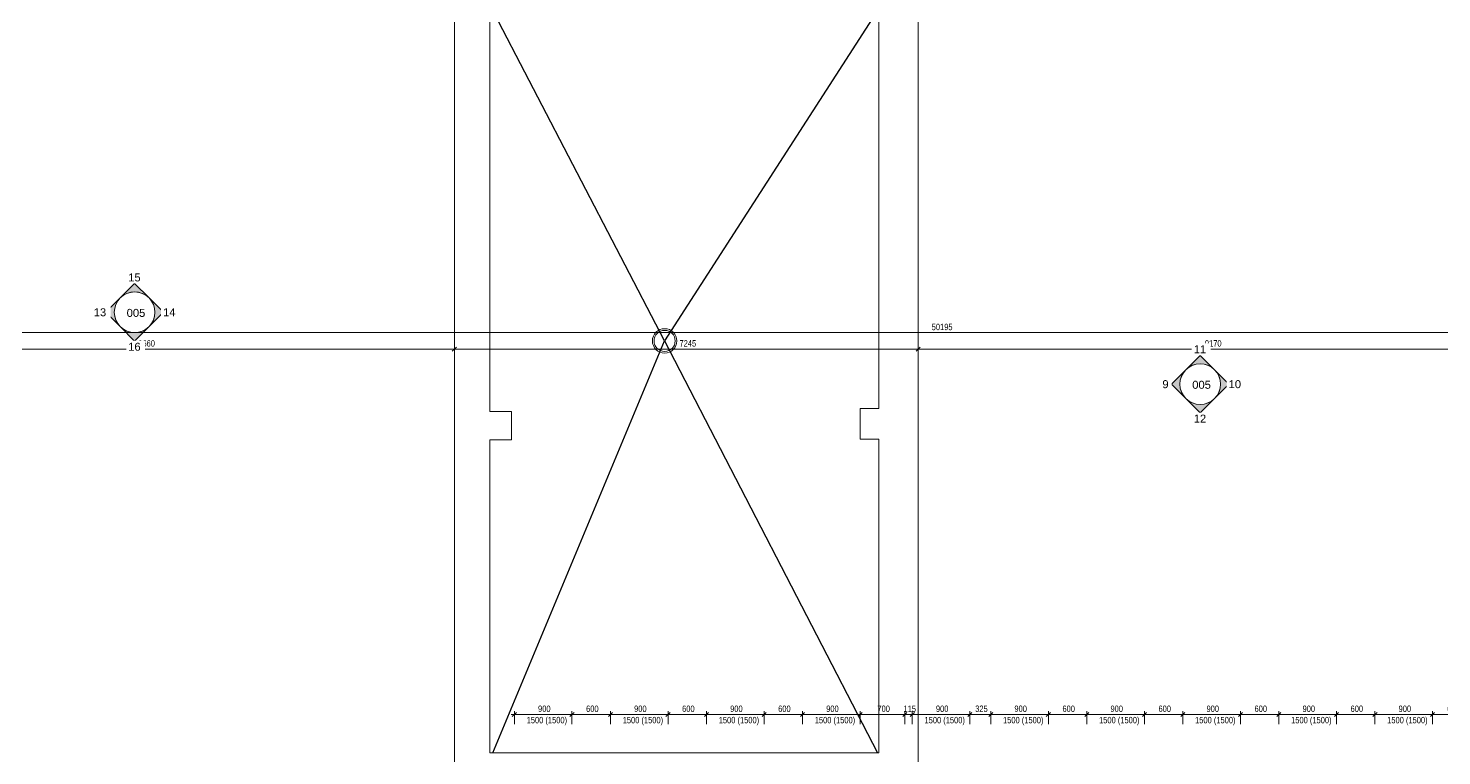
# Model space of a CAD drawing. Header units: millimetres. Extents: x -2861 to 222032, y -45352 to 20466.
# Drawn here: x 9769 to 31845, y -15846 to -4484 of the extents above; entities that cross this region are included whole.
import ezdxf

# ---------------------------------------------------------------- set-up
doc = ezdxf.new("R2010")
doc.units = ezdxf.units.MM
for name, color, linetype, lineweight in [('A-ANNO-DIMS', 211, 'Continuous', 9), ('A-ANNO-DIMS-50', 211, 'Continuous', 9), ('A-ROOF', 132, 'Continuous', 13), ('G-ANNO-SYMB', 111, 'Continuous', 9), ('P-SANR-FIXT', 6, 'Continuous', 13)]:
    doc.layers.add(name, color=color, linetype=linetype, lineweight=lineweight)
doc.styles.add('Arial', font='arial.ttf', dxfattribs={"height": 125})
doc.styles.add('Arial_2', font='arial.ttf', dxfattribs={"width": 0.7, "height": 100})
doc.dimstyles.new('Vnitřní_-_průhledné', dxfattribs={"dimscale": 304.8, "dimtxt": 102.02594, "dimasz": 0.213255, "dimexe": 0.164042, "dimexo": 0.0625, "dimgap": 0.032808, "dimtad": 1, "dimdec": 0, "dimrnd": 5, "dimzin": 0, "dimdsep": 46, "dimtxsty": 'Arial_2', "dimblk1": 'OBLIQUE', "dimblk2": 'OBLIQUE', "dimsah": 1, "dimcen": 0.09, "dimdle": 0.164042, "dimazin": 0, "dimtfac": 1, "dimtdec": 4, "dimtix": 1, "dimtmove": 0, "dimatfit": 3, "dimfxl": 0.492126, "dimfxlon": 1, "dimtvp": 1, "dimtolj": 1, "dimtzin": 0, "dimarcsym": 2})
doc.dimstyles.new('Vnitřní_-_průhledné_1', dxfattribs={"dimscale": 304.8, "dimtxt": 102.02594, "dimasz": 0.213255, "dimexe": 0.164042, "dimexo": 0.0625, "dimgap": 0.032808, "dimtad": 1, "dimdec": 0, "dimrnd": 5, "dimzin": 0, "dimdsep": 46, "dimtxsty": 'Arial_2', "dimblk1": 'OBLIQUE', "dimblk2": 'OBLIQUE', "dimsah": 1, "dimcen": 0.09, "dimdle": 0.164042, "dimazin": 0, "dimtfac": 1, "dimtdec": 4, "dimtix": 1, "dimtmove": 2, "dimatfit": 3, "dimfxl": 0.492126, "dimfxlon": 1, "dimtvp": 1, "dimtolj": 1, "dimtzin": 0, "dimarcsym": 2})

# ---------------------------------------------------------------- blocks, each defined once
blk = doc.blocks.new('Drain_Roof_15_Inch_Diameter-Zurn-Z1715 - Load Family Type Catalog-1877394-2NP_DEMOLICE A')
at = {"layer": 'P-SANR-FIXT'}
for radius in [191, 165]:
    blk.add_circle((0, 0), radius, dxfattribs=at)
blk = doc.blocks.new('Pohled - Vyplněná šipka-93341-2NP_DEMOLICE A')
at = {"layer": 'G-ANNO-SYMB'}
blk.add_circle((0, 0), 6.35, dxfattribs=at)
blk = doc.blocks.new('Pohled - Vyplněná šipka-94945-2NP_DEMOLICE A')
at = {"layer": 'G-ANNO-SYMB'}
h = blk.add_hatch(color=256, dxfattribs=at)
edge = h.paths.add_edge_path()
edge.add_line((0, 8.98), (4.49, 4.49))
edge.add_arc((0, 0), 6.35, 45, 135)
edge.add_line((-4.49, 4.49), (0, 8.98))
for p, q in [((0, 8.98), (-4.49, 4.49)), ((0, 8.98), (-4.49, 4.49)), ((4.49, 4.49), (0, 8.98)), ((4.49, 4.49), (0, 8.98))]:
    blk.add_line(p, q, dxfattribs=at)
blk.add_arc((0, 0), 6.35, 45, 135, dxfattribs=at)
blk = doc.blocks.new('DIMBLOCK1-2NP_DEMOLICE A')
at = {"layer": 'A-ANNO-DIMS-50'}
for p, q in [((23410, -15202), (23575, -15202)), ((23460, -15202), (23460, -15152)), ((23460, -15202), (23460, -15352)), ((23575, -15202), (23575, -15152)), ((23575, -15202), (23575, -15352))]:
    blk.add_line(p, q, dxfattribs=at)
at = {"layer": 'A-ANNO-DIMS-50', "lineweight": 18}
for p, q in [((23460, -15202), (23428, -15234)), ((23460, -15202), (23493, -15169)), ((23575, -15202), (23543, -15234)), ((23575, -15202), (23608, -15169))]:
    blk.add_line(p, q, dxfattribs=at)
at = {"layer": 'A-ANNO-DIMS-50', "color": 0, "insert": (23438, -15062), "char_height": 100, "width": 192.12, "attachment_point": 1, "line_spacing_factor": 0.941778, "style": 'Arial_2'}
blk.add_mtext('115', dxfattribs=at)
blk = doc.blocks.new('_Oblique')
at = {"color": 0, "linetype": 'ByBlock', "lineweight": -2}
blk.add_line((-0.5, -0.5), (0.5, 0.5), dxfattribs=at)
blk = doc.blocks.new('DIMBLOCK2-2NP_DEMOLICE A')
at = {"layer": 'A-ANNO-DIMS-50', "lineweight": 18}
for p, q in [((23575, -15202), (23543, -15234)), ((23575, -15202), (23608, -15169)), ((24475, -15202), (24443, -15234)), ((24475, -15202), (24508, -15169))]:
    blk.add_line(p, q, dxfattribs=at)
at = {"layer": 'A-ANNO-DIMS-50'}
for p, q in [((23575, -15202), (23575, -15152)), ((23575, -15202), (24475, -15202)), ((23575, -15202), (23575, -15352)), ((24475, -15202), (24475, -15152)), ((24475, -15202), (24475, -15352))]:
    blk.add_line(p, q, dxfattribs=at)
at = {"layer": 'A-ANNO-DIMS-50', "color": 0, "char_height": 100, "attachment_point": 1, "line_spacing_factor": 0.941778, "style": 'Arial_2'}
for s, insert, width in [('900', (23945, -15062), 192.12), ('1500 (1500)', (23767, -15239), 619.69)]:
    blk.add_mtext(s, dxfattribs=dict(at, insert=insert, width=width))
blk = doc.blocks.new('DIMBLOCK3-2NP_DEMOLICE A')
at = {"layer": 'A-ANNO-DIMS-50', "lineweight": 18}
for p, q in [((24475, -15202), (24443, -15234)), ((24475, -15202), (24508, -15169)), ((24801, -15202), (24769, -15234)), ((24801, -15202), (24834, -15169))]:
    blk.add_line(p, q, dxfattribs=at)
at = {"layer": 'A-ANNO-DIMS-50'}
for p, q in [((24475, -15202), (24475, -15152)), ((24475, -15202), (24801, -15202)), ((24475, -15202), (24475, -15352)), ((24801, -15202), (24801, -15152)), ((24801, -15202), (24801, -15352))]:
    blk.add_line(p, q, dxfattribs=at)
at = {"layer": 'A-ANNO-DIMS-50', "color": 0, "insert": (24558, -15062), "char_height": 100, "width": 192.12, "attachment_point": 1, "line_spacing_factor": 0.941778, "style": 'Arial_2'}
blk.add_mtext('325', dxfattribs=at)
blk = doc.blocks.new('DIMBLOCK4-2NP_DEMOLICE A')
at = {"layer": 'A-ANNO-DIMS-50', "lineweight": 18}
for p, q in [((24801, -15202), (24769, -15234)), ((24801, -15202), (24834, -15169)), ((25701, -15202), (25669, -15234)), ((25701, -15202), (25734, -15169))]:
    blk.add_line(p, q, dxfattribs=at)
at = {"layer": 'A-ANNO-DIMS-50'}
for p, q in [((24801, -15202), (24801, -15152)), ((24801, -15202), (25701, -15202)), ((24801, -15202), (24801, -15352)), ((25701, -15202), (25701, -15152)), ((25701, -15202), (25701, -15352))]:
    blk.add_line(p, q, dxfattribs=at)
at = {"layer": 'A-ANNO-DIMS-50', "color": 0, "char_height": 100, "attachment_point": 1, "line_spacing_factor": 0.941778, "style": 'Arial_2'}
for s, insert, width in [('900', (25171, -15062), 192.12), ('1500 (1500)', (24993, -15239), 619.69)]:
    blk.add_mtext(s, dxfattribs=dict(at, insert=insert, width=width))
blk = doc.blocks.new('DIMBLOCK5-2NP_DEMOLICE A')
at = {"layer": 'A-ANNO-DIMS-50', "lineweight": 18}
for p, q in [((25701, -15202), (25669, -15234)), ((25701, -15202), (25734, -15169)), ((26301, -15202), (26269, -15234)), ((26301, -15202), (26334, -15169))]:
    blk.add_line(p, q, dxfattribs=at)
at = {"layer": 'A-ANNO-DIMS-50'}
for p, q in [((25701, -15202), (25701, -15152)), ((25701, -15202), (26301, -15202)), ((25701, -15202), (25701, -15352)), ((26301, -15202), (26301, -15152)), ((26301, -15202), (26301, -15352))]:
    blk.add_line(p, q, dxfattribs=at)
at = {"layer": 'A-ANNO-DIMS-50', "color": 0, "insert": (25921, -15062), "char_height": 100, "width": 192.12, "attachment_point": 1, "line_spacing_factor": 0.941778, "style": 'Arial_2'}
blk.add_mtext('600', dxfattribs=at)
blk = doc.blocks.new('DIMBLOCK6-2NP_DEMOLICE A')
at = {"layer": 'A-ANNO-DIMS-50', "lineweight": 18}
for p, q in [((26301, -15202), (26269, -15234)), ((26301, -15202), (26334, -15169)), ((27201, -15202), (27169, -15234)), ((27201, -15202), (27234, -15169))]:
    blk.add_line(p, q, dxfattribs=at)
at = {"layer": 'A-ANNO-DIMS-50'}
for p, q in [((26301, -15202), (26301, -15152)), ((26301, -15202), (27201, -15202)), ((26301, -15202), (26301, -15352)), ((27201, -15202), (27201, -15152)), ((27201, -15202), (27201, -15352))]:
    blk.add_line(p, q, dxfattribs=at)
at = {"layer": 'A-ANNO-DIMS-50', "color": 0, "char_height": 100, "attachment_point": 1, "line_spacing_factor": 0.941778, "style": 'Arial_2'}
for s, insert, width in [('900', (26671, -15062), 192.12), ('1500 (1500)', (26493, -15239), 619.69)]:
    blk.add_mtext(s, dxfattribs=dict(at, insert=insert, width=width))
blk = doc.blocks.new('DIMBLOCK7-2NP_DEMOLICE A')
at = {"layer": 'A-ANNO-DIMS-50', "lineweight": 18}
for p, q in [((27201, -15202), (27169, -15234)), ((27201, -15202), (27234, -15169)), ((27801, -15202), (27769, -15234)), ((27801, -15202), (27834, -15169))]:
    blk.add_line(p, q, dxfattribs=at)
at = {"layer": 'A-ANNO-DIMS-50'}
for p, q in [((27201, -15202), (27201, -15152)), ((27201, -15202), (27801, -15202)), ((27201, -15202), (27201, -15352)), ((27801, -15202), (27801, -15152)), ((27801, -15202), (27801, -15352))]:
    blk.add_line(p, q, dxfattribs=at)
at = {"layer": 'A-ANNO-DIMS-50', "color": 0, "insert": (27421, -15062), "char_height": 100, "width": 192.12, "attachment_point": 1, "line_spacing_factor": 0.941778, "style": 'Arial_2'}
blk.add_mtext('600', dxfattribs=at)
blk = doc.blocks.new('DIMBLOCK8-2NP_DEMOLICE A')
at = {"layer": 'A-ANNO-DIMS-50', "lineweight": 18}
for p, q in [((27801, -15202), (27769, -15234)), ((27801, -15202), (27834, -15169)), ((28701, -15202), (28669, -15234)), ((28701, -15202), (28734, -15169))]:
    blk.add_line(p, q, dxfattribs=at)
at = {"layer": 'A-ANNO-DIMS-50'}
for p, q in [((27801, -15202), (27801, -15152)), ((27801, -15202), (28701, -15202)), ((27801, -15202), (27801, -15352)), ((28701, -15202), (28701, -15152)), ((28701, -15202), (28701, -15352))]:
    blk.add_line(p, q, dxfattribs=at)
at = {"layer": 'A-ANNO-DIMS-50', "color": 0, "char_height": 100, "attachment_point": 1, "line_spacing_factor": 0.941778, "style": 'Arial_2'}
for s, insert, width in [('900', (28171, -15062), 192.12), ('1500 (1500)', (27993, -15239), 619.69)]:
    blk.add_mtext(s, dxfattribs=dict(at, insert=insert, width=width))
blk = doc.blocks.new('DIMBLOCK9-2NP_DEMOLICE A')
at = {"layer": 'A-ANNO-DIMS-50', "lineweight": 18}
for p, q in [((28701, -15202), (28669, -15234)), ((28701, -15202), (28734, -15169)), ((29301, -15202), (29269, -15234)), ((29301, -15202), (29334, -15169))]:
    blk.add_line(p, q, dxfattribs=at)
at = {"layer": 'A-ANNO-DIMS-50'}
for p, q in [((28701, -15202), (28701, -15152)), ((28701, -15202), (29301, -15202)), ((28701, -15202), (28701, -15352)), ((29301, -15202), (29301, -15152)), ((29301, -15202), (29301, -15352))]:
    blk.add_line(p, q, dxfattribs=at)
at = {"layer": 'A-ANNO-DIMS-50', "color": 0, "insert": (28921, -15062), "char_height": 100, "width": 192.12, "attachment_point": 1, "line_spacing_factor": 0.941778, "style": 'Arial_2'}
blk.add_mtext('600', dxfattribs=at)
blk = doc.blocks.new('DIMBLOCK10-2NP_DEMOLICE A')
at = {"layer": 'A-ANNO-DIMS-50', "lineweight": 18}
for p, q in [((29301, -15202), (29269, -15234)), ((29301, -15202), (29334, -15169)), ((30201, -15202), (30169, -15234)), ((30201, -15202), (30234, -15169))]:
    blk.add_line(p, q, dxfattribs=at)
at = {"layer": 'A-ANNO-DIMS-50'}
for p, q in [((29301, -15202), (29301, -15152)), ((29301, -15202), (30201, -15202)), ((29301, -15202), (29301, -15352)), ((30201, -15202), (30201, -15152)), ((30201, -15202), (30201, -15352))]:
    blk.add_line(p, q, dxfattribs=at)
at = {"layer": 'A-ANNO-DIMS-50', "color": 0, "char_height": 100, "attachment_point": 1, "line_spacing_factor": 0.941778, "style": 'Arial_2'}
for s, insert, width in [('900', (29671, -15062), 192.12), ('1500 (1500)', (29493, -15239), 619.69)]:
    blk.add_mtext(s, dxfattribs=dict(at, insert=insert, width=width))
blk = doc.blocks.new('DIMBLOCK11-2NP_DEMOLICE A')
at = {"layer": 'A-ANNO-DIMS-50', "lineweight": 18}
for p, q in [((30201, -15202), (30169, -15234)), ((30201, -15202), (30234, -15169)), ((30801, -15202), (30769, -15234)), ((30801, -15202), (30834, -15169))]:
    blk.add_line(p, q, dxfattribs=at)
at = {"layer": 'A-ANNO-DIMS-50'}
for p, q in [((30201, -15202), (30201, -15152)), ((30201, -15202), (30801, -15202)), ((30201, -15202), (30201, -15352)), ((30801, -15202), (30801, -15152)), ((30801, -15202), (30801, -15352))]:
    blk.add_line(p, q, dxfattribs=at)
at = {"layer": 'A-ANNO-DIMS-50', "color": 0, "insert": (30421, -15062), "char_height": 100, "width": 192.12, "attachment_point": 1, "line_spacing_factor": 0.941778, "style": 'Arial_2'}
blk.add_mtext('600', dxfattribs=at)
blk = doc.blocks.new('DIMBLOCK12-2NP_DEMOLICE A')
at = {"layer": 'A-ANNO-DIMS-50', "lineweight": 18}
for p, q in [((30801, -15202), (30769, -15234)), ((30801, -15202), (30834, -15169)), ((31701, -15202), (31669, -15234)), ((31701, -15202), (31734, -15169))]:
    blk.add_line(p, q, dxfattribs=at)
at = {"layer": 'A-ANNO-DIMS-50'}
for p, q in [((30801, -15202), (30801, -15152)), ((30801, -15202), (31701, -15202)), ((30801, -15202), (30801, -15352)), ((31701, -15202), (31701, -15152)), ((31701, -15202), (31701, -15352))]:
    blk.add_line(p, q, dxfattribs=at)
at = {"layer": 'A-ANNO-DIMS-50', "color": 0, "char_height": 100, "attachment_point": 1, "line_spacing_factor": 0.941778, "style": 'Arial_2'}
for s, insert, width in [('900', (31171, -15062), 192.12), ('1500 (1500)', (30993, -15239), 619.69)]:
    blk.add_mtext(s, dxfattribs=dict(at, insert=insert, width=width))
blk = doc.blocks.new('DIMBLOCK13-2NP_DEMOLICE A')
at = {"layer": 'A-ANNO-DIMS-50', "lineweight": 18}
for p, q in [((31701, -15202), (31669, -15234)), ((31701, -15202), (31734, -15169)), ((32321, -15202), (32289, -15234)), ((32321, -15202), (32354, -15169))]:
    blk.add_line(p, q, dxfattribs=at)
at = {"layer": 'A-ANNO-DIMS-50'}
for p, q in [((31701, -15202), (31701, -15152)), ((31701, -15202), (32321, -15202)), ((31701, -15202), (31701, -15352)), ((32321, -15202), (32321, -15152)), ((32321, -15202), (32321, -15352))]:
    blk.add_line(p, q, dxfattribs=at)
at = {"layer": 'A-ANNO-DIMS-50', "color": 0, "insert": (31931, -15062), "char_height": 100, "width": 192.12, "attachment_point": 1, "line_spacing_factor": 0.941778, "style": 'Arial_2'}
blk.add_mtext('620', dxfattribs=at)
blk = doc.blocks.new('DIMBLOCK63-2NP_DEMOLICE A')
at = {"layer": 'A-ANNO-DIMS-50'}
for p, q in [((6763, -9495), (6763, -9345)), ((16425, -9495), (16425, -9345)), ((6763, -9495), (16425, -9495)), ((6763, -9495), (6763, -9545)), ((16425, -9495), (16425, -9545))]:
    blk.add_line(p, q, dxfattribs=at)
at = {"layer": 'A-ANNO-DIMS-50', "lineweight": 18}
for p, q in [((6763, -9495), (6795, -9463)), ((16425, -9495), (16457, -9463)), ((6763, -9495), (6730, -9528)), ((16425, -9495), (16392, -9528))]:
    blk.add_line(p, q, dxfattribs=at)
at = {"layer": 'A-ANNO-DIMS-50', "color": 0, "insert": (11487, -9355), "char_height": 100, "width": 256.16, "attachment_point": 1, "line_spacing_factor": 0.941778, "style": 'Arial_2'}
blk.add_mtext('9660', dxfattribs=at)
blk = doc.blocks.new('DIMBLOCK64-2NP_DEMOLICE A')
at = {"layer": 'A-ANNO-DIMS-50'}
for p, q in [((16425, -9495), (16425, -9345)), ((23668, -9495), (23668, -9345)), ((16425, -9495), (23668, -9495)), ((16425, -9495), (16425, -9545)), ((23668, -9495), (23668, -9545))]:
    blk.add_line(p, q, dxfattribs=at)
at = {"layer": 'A-ANNO-DIMS-50', "lineweight": 18}
for p, q in [((16425, -9495), (16457, -9463)), ((23668, -9495), (23701, -9463)), ((16425, -9495), (16392, -9528)), ((23668, -9495), (23636, -9528))]:
    blk.add_line(p, q, dxfattribs=at)
at = {"layer": 'A-ANNO-DIMS-50', "color": 0, "insert": (19940, -9355), "char_height": 100, "width": 256.16, "attachment_point": 1, "line_spacing_factor": 0.941778, "style": 'Arial_2'}
blk.add_mtext('7245', dxfattribs=at)
blk = doc.blocks.new('DIMBLOCK65-2NP_DEMOLICE A')
at = {"layer": 'A-ANNO-DIMS-50'}
for p, q in [((23668, -9495), (23668, -9345)), ((32837, -9495), (32837, -9445)), ((23668, -9495), (32837, -9495)), ((23668, -9495), (23668, -9545)), ((32837, -9495), (32837, -9645))]:
    blk.add_line(p, q, dxfattribs=at)
at = {"layer": 'A-ANNO-DIMS-50', "lineweight": 18}
for p, q in [((23668, -9495), (23701, -9463)), ((32837, -9495), (32870, -9463)), ((23668, -9495), (23636, -9528)), ((32837, -9495), (32805, -9528))]:
    blk.add_line(p, q, dxfattribs=at)
at = {"layer": 'A-ANNO-DIMS-50', "color": 0, "insert": (28146, -9355), "char_height": 100, "width": 256.16, "attachment_point": 1, "line_spacing_factor": 0.941778, "style": 'Arial_2'}
blk.add_mtext('9170', dxfattribs=at)
blk = doc.blocks.new('DIMBLOCK69-2NP_DEMOLICE A')
at = {"layer": 'A-ANNO-DIMS-50'}
for p, q in [((17311, -15202), (18261, -15202)), ((17361, -15202), (17361, -15152)), ((17361, -15202), (17361, -15352)), ((18261, -15202), (18261, -15152)), ((18261, -15202), (18261, -15352))]:
    blk.add_line(p, q, dxfattribs=at)
at = {"layer": 'A-ANNO-DIMS-50', "lineweight": 18}
for p, q in [((17361, -15202), (17329, -15234)), ((17361, -15202), (17394, -15169)), ((18261, -15202), (18229, -15234)), ((18261, -15202), (18294, -15169))]:
    blk.add_line(p, q, dxfattribs=at)
at = {"layer": 'A-ANNO-DIMS-50', "color": 0, "char_height": 100, "attachment_point": 1, "line_spacing_factor": 0.941778, "style": 'Arial_2'}
for s, insert, width in [('900', (17731, -15062), 192.12), ('1500 (1500)', (17553, -15239), 619.69)]:
    blk.add_mtext(s, dxfattribs=dict(at, insert=insert, width=width))
blk = doc.blocks.new('DIMBLOCK70-2NP_DEMOLICE A')
at = {"layer": 'A-ANNO-DIMS-50', "lineweight": 18}
for p, q in [((18261, -15202), (18229, -15234)), ((18261, -15202), (18294, -15169)), ((18861, -15202), (18829, -15234)), ((18861, -15202), (18894, -15169))]:
    blk.add_line(p, q, dxfattribs=at)
at = {"layer": 'A-ANNO-DIMS-50'}
for p, q in [((18261, -15202), (18261, -15152)), ((18261, -15202), (18861, -15202)), ((18261, -15202), (18261, -15352)), ((18861, -15202), (18861, -15152)), ((18861, -15202), (18861, -15352))]:
    blk.add_line(p, q, dxfattribs=at)
at = {"layer": 'A-ANNO-DIMS-50', "color": 0, "insert": (18481, -15062), "char_height": 100, "width": 192.12, "attachment_point": 1, "line_spacing_factor": 0.941778, "style": 'Arial_2'}
blk.add_mtext('600', dxfattribs=at)
blk = doc.blocks.new('DIMBLOCK71-2NP_DEMOLICE A')
at = {"layer": 'A-ANNO-DIMS-50', "lineweight": 18}
for p, q in [((18861, -15202), (18829, -15234)), ((18861, -15202), (18894, -15169)), ((19761, -15202), (19729, -15234)), ((19761, -15202), (19794, -15169))]:
    blk.add_line(p, q, dxfattribs=at)
at = {"layer": 'A-ANNO-DIMS-50'}
for p, q in [((18861, -15202), (18861, -15152)), ((18861, -15202), (19761, -15202)), ((18861, -15202), (18861, -15352)), ((19761, -15202), (19761, -15152)), ((19761, -15202), (19761, -15352))]:
    blk.add_line(p, q, dxfattribs=at)
at = {"layer": 'A-ANNO-DIMS-50', "color": 0, "char_height": 100, "attachment_point": 1, "line_spacing_factor": 0.941778, "style": 'Arial_2'}
for s, insert, width in [('900', (19231, -15062), 192.12), ('1500 (1500)', (19053, -15239), 619.69)]:
    blk.add_mtext(s, dxfattribs=dict(at, insert=insert, width=width))
blk = doc.blocks.new('DIMBLOCK72-2NP_DEMOLICE A')
at = {"layer": 'A-ANNO-DIMS-50', "lineweight": 18}
for p, q in [((19761, -15202), (19729, -15234)), ((19761, -15202), (19794, -15169)), ((20361, -15202), (20329, -15234)), ((20361, -15202), (20394, -15169))]:
    blk.add_line(p, q, dxfattribs=at)
at = {"layer": 'A-ANNO-DIMS-50'}
for p, q in [((19761, -15202), (19761, -15152)), ((19761, -15202), (20361, -15202)), ((19761, -15202), (19761, -15352)), ((20361, -15202), (20361, -15152)), ((20361, -15202), (20361, -15352))]:
    blk.add_line(p, q, dxfattribs=at)
at = {"layer": 'A-ANNO-DIMS-50', "color": 0, "insert": (19981, -15062), "char_height": 100, "width": 192.12, "attachment_point": 1, "line_spacing_factor": 0.941778, "style": 'Arial_2'}
blk.add_mtext('600', dxfattribs=at)
blk = doc.blocks.new('DIMBLOCK73-2NP_DEMOLICE A')
at = {"layer": 'A-ANNO-DIMS-50', "lineweight": 18}
for p, q in [((20361, -15202), (20329, -15234)), ((20361, -15202), (20394, -15169)), ((21261, -15202), (21229, -15234)), ((21261, -15202), (21294, -15169))]:
    blk.add_line(p, q, dxfattribs=at)
at = {"layer": 'A-ANNO-DIMS-50'}
for p, q in [((20361, -15202), (20361, -15152)), ((20361, -15202), (21261, -15202)), ((20361, -15202), (20361, -15352)), ((21261, -15202), (21261, -15152)), ((21261, -15202), (21261, -15352))]:
    blk.add_line(p, q, dxfattribs=at)
at = {"layer": 'A-ANNO-DIMS-50', "color": 0, "char_height": 100, "attachment_point": 1, "line_spacing_factor": 0.941778, "style": 'Arial_2'}
for s, insert, width in [('900', (20731, -15062), 192.12), ('1500 (1500)', (20553, -15239), 619.69)]:
    blk.add_mtext(s, dxfattribs=dict(at, insert=insert, width=width))
blk = doc.blocks.new('DIMBLOCK74-2NP_DEMOLICE A')
at = {"layer": 'A-ANNO-DIMS-50', "lineweight": 18}
for p, q in [((21261, -15202), (21229, -15234)), ((21261, -15202), (21294, -15169)), ((21861, -15202), (21829, -15234)), ((21861, -15202), (21894, -15169))]:
    blk.add_line(p, q, dxfattribs=at)
at = {"layer": 'A-ANNO-DIMS-50'}
for p, q in [((21261, -15202), (21261, -15152)), ((21261, -15202), (21861, -15202)), ((21261, -15202), (21261, -15352)), ((21861, -15202), (21861, -15152)), ((21861, -15202), (21861, -15352))]:
    blk.add_line(p, q, dxfattribs=at)
at = {"layer": 'A-ANNO-DIMS-50', "color": 0, "insert": (21481, -15062), "char_height": 100, "width": 192.12, "attachment_point": 1, "line_spacing_factor": 0.941778, "style": 'Arial_2'}
blk.add_mtext('600', dxfattribs=at)
blk = doc.blocks.new('DIMBLOCK75-2NP_DEMOLICE A')
at = {"layer": 'A-ANNO-DIMS-50', "lineweight": 18}
for p, q in [((21861, -15202), (21829, -15234)), ((21861, -15202), (21894, -15169)), ((22761, -15202), (22729, -15234)), ((22761, -15202), (22794, -15169))]:
    blk.add_line(p, q, dxfattribs=at)
at = {"layer": 'A-ANNO-DIMS-50'}
for p, q in [((21861, -15202), (21861, -15152)), ((21861, -15202), (22761, -15202)), ((21861, -15202), (21861, -15352)), ((22761, -15202), (22761, -15152)), ((22761, -15202), (22761, -15352))]:
    blk.add_line(p, q, dxfattribs=at)
at = {"layer": 'A-ANNO-DIMS-50', "color": 0, "char_height": 100, "attachment_point": 1, "line_spacing_factor": 0.941778, "style": 'Arial_2'}
for s, insert, width in [('900', (22231, -15062), 192.12), ('1500 (1500)', (22053, -15239), 619.69)]:
    blk.add_mtext(s, dxfattribs=dict(at, insert=insert, width=width))
blk = doc.blocks.new('DIMBLOCK76-2NP_DEMOLICE A')
at = {"layer": 'A-ANNO-DIMS-50', "lineweight": 18}
for p, q in [((22761, -15202), (22729, -15234)), ((22761, -15202), (22794, -15169)), ((23460, -15202), (23428, -15234)), ((23460, -15202), (23493, -15169))]:
    blk.add_line(p, q, dxfattribs=at)
at = {"layer": 'A-ANNO-DIMS-50'}
for p, q in [((22761, -15202), (22761, -15152)), ((22761, -15202), (23510, -15202)), ((22761, -15202), (22761, -15352)), ((23460, -15202), (23460, -15152)), ((23460, -15202), (23460, -15352))]:
    blk.add_line(p, q, dxfattribs=at)
at = {"layer": 'A-ANNO-DIMS-50', "color": 0, "insert": (23031, -15062), "char_height": 100, "width": 192.12, "attachment_point": 1, "line_spacing_factor": 0.941778, "style": 'Arial_2'}
blk.add_mtext('700', dxfattribs=at)
blk = doc.blocks.new('DIMBLOCK91-2NP_DEMOLICE A')
at = {"layer": 'A-ANNO-DIMS-50'}
for p, q in [((-1505, -9238), (48787, -9238)), ((-1455, -9238), (-1455, -9188)), ((-1455, -9238), (-1455, -9615)), ((48737, -9238), (48737, -9188)), ((48737, -9238), (48737, -9548))]:
    blk.add_line(p, q, dxfattribs=at)
at = {"layer": 'A-ANNO-DIMS-50', "lineweight": 18}
for p, q in [((-1455, -9238), (-1488, -9271)), ((-1455, -9238), (-1423, -9206)), ((48737, -9238), (48705, -9271)), ((48737, -9238), (48770, -9206))]:
    blk.add_line(p, q, dxfattribs=at)
at = {"layer": 'A-ANNO-DIMS-50', "color": 0, "insert": (23879, -9099), "char_height": 100, "width": 320.2, "attachment_point": 1, "line_spacing_factor": 0.941778, "style": 'Arial_2'}
blk.add_mtext('50195', dxfattribs=at)

msp = doc.modelspace()

# ---------------------------------------------------------------- linework, layer by layer
at = {"layer": 'A-ROOF', "color": 41}
for p, q in [((16977.7, -10469.5), (16977.7, -3926.1)), ((23055.3, -3886.1), (23055.3, -10424.5)), ((23668.3, -16143.3), (23668.3, -3886.1)), ((16424.7, -4236.1), (16424.7, -16143.3)), ((17315.8, -10469.5), (16977.7, -10469.5)), ((17315.8, -10912.1), (17315.8, -10469.5)), ((23055.3, -10424.5), (22760.8, -10424.5)), ((22760.8, -10424.5), (22760.8, -10902.1)), ((16977.7, -15798.3), (16977.7, -10912.1)), ((16977.7, -10912.1), (17315.8, -10912.1)), ((22760.8, -10902.1), (23055.3, -10902.1)), ((23055.3, -10902.1), (23055.3, -15798.3)), ((23055.3, -15798.3), (16977.7, -15798.3))]:
    msp.add_line(p, q, dxfattribs=at)
at = {"layer": 'A-ROOF', "lineweight": 25}
for p, q in [((19707.8, -9366.7), (16977.7, -4118.8)), ((23055.3, -4176.5), (19707.8, -9366.7)), ((17026.6, -15798.3), (19707.8, -9366.7)), ((19707.8, -9366.7), (23032, -15798.3))]:
    msp.add_line(p, q, dxfattribs=at)

# ---------------------------------------------------------------- block references
at = {"layer": 'G-ANNO-SYMB', "xscale": 49.99999999999998, "yscale": 49.99999999999998, "zscale": 49.99999999999998}
for name, p in [('Pohled - Vyplněná šipka-93341-2NP_DEMOLICE A', (11430.3, -8919.6)), ('Pohled - Vyplněná šipka-94945-2NP_DEMOLICE A', (11430.3, -8919.6)), ('Pohled - Vyplněná šipka-94945-2NP_DEMOLICE A', (28072.6, -10042.3)), ('Pohled - Vyplněná šipka-93341-2NP_DEMOLICE A', (28072.6, -10042.3))]:
    msp.add_blockref(name, p, dxfattribs=at)
at = {"layer": 'G-ANNO-SYMB', "extrusion": (0, 0, -1), "xscale": 49.99999999999998, "yscale": 49.99999999999998, "zscale": 49.99999999999998, "rotation": 180}
for p in [(-11430.3, -8919.6), (-28072.6, -10042.3)]:
    msp.add_blockref('Pohled - Vyplněná šipka-94945-2NP_DEMOLICE A', p, dxfattribs=at)
at = {"layer": 'P-SANR-FIXT'}
msp.add_blockref('Drain_Roof_15_Inch_Diameter-Zurn-Z1715 - Load Family Type Catalog-1877394-2NP_DEMOLICE A', (19707.8, -9366.7), dxfattribs=at)

# ---------------------------------------------------------------- dimensions: what is measured, and where the dimension line sits
at = {"layer": 'A-ANNO-DIMS'}
for base, p1, p2, override, picture, middle in [((23668.3, -9495.2), (16424.7, -9345.2), (23668.3, -9345.2), {"dimpost": '<>', "dimfxl": 7243.548357}, 'DIMBLOCK64-2NP_DEMOLICE A', (20046.5, -9434.2)), ((18861.5, -15201.5), (18261.5, -15351.5), (18861.5, -15351.5), {"dimpost": '<>', "dimfxl": 600}, 'DIMBLOCK70-2NP_DEMOLICE A', (18561.5, -15140.5)), ((20361.5, -15201.5), (19761.5, -15351.5), (20361.5, -15351.5), {"dimpost": '<>', "dimfxl": 600}, 'DIMBLOCK72-2NP_DEMOLICE A', (20061.5, -15140.5)), ((21861.5, -15201.5), (21261.5, -15351.5), (21861.5, -15351.5), {"dimpost": '<>', "dimfxl": 600}, 'DIMBLOCK74-2NP_DEMOLICE A', (21561.5, -15140.5)), ((23460.3, -15201.5), (22761.5, -15351.5), (23460.3, -15351.5), {"dimpost": '<>', "dimfxl": 698.837464}, 'DIMBLOCK76-2NP_DEMOLICE A', (23110.9, -15140.5)), ((23575.3, -15201.5), (23460.3, -15351.5), (23575.3, -15351.5), {"dimpost": '<>', "dimfxl": 115}, 'DIMBLOCK1-2NP_DEMOLICE A', (23517.8, -15140.5)), ((24801.1, -15201.5), (24475.3, -15351.5), (24801.1, -15351.5), {"dimpost": '<>', "dimfxl": 325.856775}, 'DIMBLOCK3-2NP_DEMOLICE A', (24638.2, -15140.4)), ((26301.1, -15201.5), (25701.1, -15351.5), (26301.1, -15351.5), {"dimpost": '<>', "dimfxl": 600}, 'DIMBLOCK5-2NP_DEMOLICE A', (26001.1, -15140.5)), ((27801.1, -15201.5), (27201.1, -15351.5), (27801.1, -15351.5), {"dimpost": '<>', "dimfxl": 600}, 'DIMBLOCK7-2NP_DEMOLICE A', (27501.1, -15140.5)), ((29301.1, -15201.5), (28701.1, -15351.5), (29301.1, -15351.5), {"dimpost": '<>', "dimfxl": 600}, 'DIMBLOCK9-2NP_DEMOLICE A', (29001.1, -15140.5)), ((30801.1, -15201.5), (30201.1, -15351.5), (30801.1, -15351.5), {"dimpost": '<>', "dimfxl": 600}, 'DIMBLOCK11-2NP_DEMOLICE A', (30501.1, -15140.5)), ((32321.1, -15201.5), (31701.1, -15351.5), (32321.1, -15351.5), {"dimpost": '<>', "dimfxl": 620}, 'DIMBLOCK13-2NP_DEMOLICE A', (32011.1, -15140.5))]:
    dim = msp.add_linear_dim(base=base, p1=p1, p2=p2, dimstyle='Vnitřní_-_průhledné', override=override, dxfattribs=at)
    dim.commit()
    dim.dimension.update_dxf_attribs({"geometry": picture, "text_midpoint": middle})
for base, p1, p2, picture, middle in [((18261.5, -15201.5), (17361.5, -15351.5), (18261.5, -15351.5), 'DIMBLOCK69-2NP_DEMOLICE A', (17811.5, -15201.5)), ((19761.5, -15201.5), (18861.5, -15351.5), (19761.5, -15351.5), 'DIMBLOCK71-2NP_DEMOLICE A', (19311.5, -15201.5)), ((21261.5, -15201.5), (20361.5, -15351.5), (21261.5, -15351.5), 'DIMBLOCK73-2NP_DEMOLICE A', (20811.5, -15201.5)), ((22761.5, -15201.5), (21861.5, -15351.5), (22761.5, -15351.5), 'DIMBLOCK75-2NP_DEMOLICE A', (22311.5, -15201.5)), ((24475.3, -15201.5), (23575.3, -15351.5), (24475.3, -15351.5), 'DIMBLOCK2-2NP_DEMOLICE A', (24025.3, -15201.5)), ((25701.1, -15201.5), (24801.1, -15351.5), (25701.1, -15351.5), 'DIMBLOCK4-2NP_DEMOLICE A', (25251.1, -15201.5)), ((27201.1, -15201.5), (26301.1, -15351.5), (27201.1, -15351.5), 'DIMBLOCK6-2NP_DEMOLICE A', (26751.1, -15201.5)), ((28701.1, -15201.5), (27801.1, -15351.5), (28701.1, -15351.5), 'DIMBLOCK8-2NP_DEMOLICE A', (28251.1, -15201.5)), ((30201.1, -15201.5), (29301.1, -15351.5), (30201.1, -15351.5), 'DIMBLOCK10-2NP_DEMOLICE A', (29751.1, -15201.5)), ((31701.1, -15201.5), (30801.1, -15351.5), (31701.1, -15351.5), 'DIMBLOCK12-2NP_DEMOLICE A', (31251.1, -15201.5))]:
    dim = msp.add_linear_dim(base=base, p1=p1, p2=p2, text='<>\\X1500 (1500)', dimstyle='Vnitřní_-_průhledné', override={"dimpost": '<>', "dimfxl": 900}, dxfattribs=at)
    dim.commit()
    dim.dimension.update_dxf_attribs({"geometry": picture, "text_midpoint": middle})

# ---------------------------------------------------------------- next in the draw order: texts
at = {"layer": 'G-ANNO-SYMB', "char_height": 125, "attachment_point": 1, "style": 'Arial', "bg_fill": 3, "box_fill_scale": 1.25, "bg_fill_color": 256, "bg_fill_true_color": 13158600, "bg_fill_transparency": 0}
for s, insert, width in [('15', (11329.7, -8312.7), 232.489), ('108', (11305.9, -8866.7), 348.734), ('16', (11329.7, -9395.5), 232.489), ('11', (27972, -9435.4), 232.489), ('108', (27948.2, -9989.4), 348.734), ('12', (27972, -10518.2), 232.489)]:
    msp.add_mtext(s, dxfattribs=dict(at, insert=insert, width=width))

# ---------------------------------------------------------------- next in the draw order: block references
at = {"layer": 'G-ANNO-SYMB', "xscale": 49.99999999999998, "yscale": 49.99999999999998, "zscale": 49.99999999999998}
for p in [(11430.3, -8919.6), (28072.6, -10042.3)]:
    msp.add_blockref('Pohled - Vyplněná šipka-94945-2NP_DEMOLICE A', p, dxfattribs=at)
at = {"layer": 'G-ANNO-SYMB', "xscale": 49.99999999999998, "yscale": 49.99999999999998, "zscale": 49.99999999999998, "rotation": 90}
for p in [(11430.3, -8919.6), (28072.6, -10042.3)]:
    msp.add_blockref('Pohled - Vyplněná šipka-94945-2NP_DEMOLICE A', p, dxfattribs=at)
at = {"layer": 'G-ANNO-SYMB', "extrusion": (0, 0, -1), "xscale": 49.99999999999998, "yscale": 49.99999999999998, "zscale": 49.99999999999998}
for p, rotation in [((-11430.3, -8919.6), 89.9999999999998), ((-11430.3, -8919.6), 180), ((-28072.6, -10042.3), 89.9999999999998), ((-28072.6, -10042.3), 180)]:
    msp.add_blockref('Pohled - Vyplněná šipka-94945-2NP_DEMOLICE A', p, dxfattribs=dict(at, rotation=rotation))

# ---------------------------------------------------------------- next in the draw order: texts
at = {"layer": 'G-ANNO-SYMB', "char_height": 125, "attachment_point": 1, "style": 'Arial', "bg_fill": 3, "box_fill_scale": 1.25, "bg_fill_color": 256, "bg_fill_true_color": 13158600, "bg_fill_transparency": 0}
for s, insert, width in [('15', (11329.7, -8312.7), 232.489), ('13', (10791.4, -8857.2), 232.489), ('14', (11874.2, -8857.2), 232.489), ('16', (11329.7, -9395.5), 232.489), ('11', (27972, -9435.4), 232.489), ('\\fArial|b0|i0|c238|p34|;9', (27481.7, -9979.9), 116.245), ('10', (28516.5, -9979.9), 232.489), ('12', (27972, -10518.2), 232.489)]:
    msp.add_mtext(s, dxfattribs=dict(at, insert=insert, width=width))

# ---------------------------------------------------------------- next in the draw order: block references
at = {"layer": 'G-ANNO-SYMB', "xscale": 49.99999999999998, "yscale": 49.99999999999998, "zscale": 49.99999999999998}
for name, p in [('Pohled - Vyplněná šipka-93341-2NP_DEMOLICE A', (11430.3, -8919.6)), ('Pohled - Vyplněná šipka-94945-2NP_DEMOLICE A', (11430.3, -8919.6)), ('Pohled - Vyplněná šipka-94945-2NP_DEMOLICE A', (28072.6, -10042.3)), ('Pohled - Vyplněná šipka-93341-2NP_DEMOLICE A', (28072.6, -10042.3))]:
    msp.add_blockref(name, p, dxfattribs=at)
at = {"layer": 'G-ANNO-SYMB', "extrusion": (0, 0, -1), "xscale": 49.99999999999998, "yscale": 49.99999999999998, "zscale": 49.99999999999998, "rotation": 180}
for p in [(-11430.3, -8919.6), (-28072.6, -10042.3)]:
    msp.add_blockref('Pohled - Vyplněná šipka-94945-2NP_DEMOLICE A', p, dxfattribs=at)

# ---------------------------------------------------------------- next in the draw order: dimensions: what is measured, and where the dimension line sits
at = {"layer": 'A-ANNO-DIMS'}
for base, p1, p2, override, picture, middle in [((16424.7, -9495.2), (6762.8, -9345.2), (16424.7, -9345.2), {"dimpost": '<>', "dimfxl": 9661.933729}, 'DIMBLOCK63-2NP_DEMOLICE A', (11593.8, -9434.2)), ((32837.1, -9495.2), (23668.3, -9345.2), (32837.1, -9645.2), {"dimpost": '<>', "dimfxl": 9173.70945}, 'DIMBLOCK65-2NP_DEMOLICE A', (28252.7, -9434.2))]:
    dim = msp.add_linear_dim(base=base, p1=p1, p2=p2, dimstyle='Vnitřní_-_průhledné', override=override, dxfattribs=at)
    dim.commit()
    dim.dimension.update_dxf_attribs({"geometry": picture, "text_midpoint": middle})

# ---------------------------------------------------------------- next in the draw order: texts
at = {"layer": 'G-ANNO-SYMB', "char_height": 125, "attachment_point": 1, "style": 'Arial', "bg_fill": 3, "box_fill_scale": 1.25, "bg_fill_color": 256, "bg_fill_true_color": 13158600, "bg_fill_transparency": 0}
for s, insert, width in [('15', (11329.7, -8312.7), 232.489), ('116', (11305.9, -8866.7), 348.734), ('116', (27948.2, -9989.4), 348.734), ('12', (27972, -10518.2), 232.489)]:
    msp.add_mtext(s, dxfattribs=dict(at, insert=insert, width=width))

# ---------------------------------------------------------------- next in the draw order: block references
at = {"layer": 'G-ANNO-SYMB', "xscale": 49.99999999999998, "yscale": 49.99999999999998, "zscale": 49.99999999999998, "rotation": 90}
for p in [(11430.3, -8919.6), (28072.6, -10042.3)]:
    msp.add_blockref('Pohled - Vyplněná šipka-94945-2NP_DEMOLICE A', p, dxfattribs=at)
at = {"layer": 'G-ANNO-SYMB', "xscale": 49.99999999999998, "yscale": 49.99999999999998, "zscale": 49.99999999999998}
msp.add_blockref('Pohled - Vyplněná šipka-93341-2NP_DEMOLICE A', (28072.6, -10042.3), dxfattribs=at)

# ---------------------------------------------------------------- next in the draw order: texts
at = {"layer": 'G-ANNO-SYMB', "char_height": 125, "attachment_point": 1, "style": 'Arial', "bg_fill": 3, "box_fill_scale": 1.25, "bg_fill_color": 256, "bg_fill_true_color": 13158600, "bg_fill_transparency": 0}
for s, insert, width in [('13', (10791.4, -8857.2), 232.489), ('\\fArial|b0|i0|c238|p34|;9', (27481.7, -9979.9), 116.245), ('116', (27948.2, -9989.4), 348.734)]:
    msp.add_mtext(s, dxfattribs=dict(at, insert=insert, width=width))

# ---------------------------------------------------------------- next in the draw order: block references
at = {"layer": 'G-ANNO-SYMB', "xscale": 49.99999999999998, "yscale": 49.99999999999998, "zscale": 49.99999999999998}
msp.add_blockref('Pohled - Vyplněná šipka-93341-2NP_DEMOLICE A', (11430.3, -8919.6), dxfattribs=at)
at = {"layer": 'G-ANNO-SYMB', "extrusion": (0, 0, -1), "xscale": 49.99999999999998, "yscale": 49.99999999999998, "zscale": 49.99999999999998, "rotation": 90.00000000000053}
msp.add_blockref('Pohled - Vyplněná šipka-94945-2NP_DEMOLICE A', (-28072.6, -10042.3), dxfattribs=at)

# ---------------------------------------------------------------- next in the draw order: texts
at = {"layer": 'G-ANNO-SYMB', "char_height": 125, "attachment_point": 1, "style": 'Arial', "bg_fill": 3, "box_fill_scale": 1.25, "bg_fill_color": 256, "bg_fill_true_color": 13158600, "bg_fill_transparency": 0}
for s, insert, width in [('116', (11305.9, -8866.7), 348.734), ('10', (28516.5, -9979.9), 232.489)]:
    msp.add_mtext(s, dxfattribs=dict(at, insert=insert, width=width))

# ---------------------------------------------------------------- next in the draw order: block references
at = {"layer": 'G-ANNO-SYMB', "extrusion": (0, 0, -1), "xscale": 49.99999999999998, "yscale": 49.99999999999998, "zscale": 49.99999999999998, "rotation": 90.00000000000053}
msp.add_blockref('Pohled - Vyplněná šipka-94945-2NP_DEMOLICE A', (-11430.3, -8919.6), dxfattribs=at)
at = {"layer": 'G-ANNO-SYMB', "xscale": 49.99999999999998, "yscale": 49.99999999999998, "zscale": 49.99999999999998}
msp.add_blockref('Pohled - Vyplněná šipka-93341-2NP_DEMOLICE A', (28072.6, -10042.3), dxfattribs=at)

# ---------------------------------------------------------------- next in the draw order: texts
at = {"layer": 'G-ANNO-SYMB', "char_height": 125, "attachment_point": 1, "style": 'Arial', "bg_fill": 3, "box_fill_scale": 1.25, "bg_fill_color": 256, "bg_fill_true_color": 13158600, "bg_fill_transparency": 0}
for s, insert, width in [('14', (11874.2, -8857.2), 232.489), ('116', (27948.2, -9989.4), 348.734)]:
    msp.add_mtext(s, dxfattribs=dict(at, insert=insert, width=width))

# ---------------------------------------------------------------- next in the draw order: block references
at = {"layer": 'G-ANNO-SYMB', "xscale": 49.99999999999998, "yscale": 49.99999999999998, "zscale": 49.99999999999998}
for p in [(11430.3, -8919.6), (28072.6, -10042.3)]:
    msp.add_blockref('Pohled - Vyplněná šipka-93341-2NP_DEMOLICE A', p, dxfattribs=at)

# ---------------------------------------------------------------- next in the draw order: texts
at = {"layer": 'G-ANNO-SYMB', "char_height": 125, "width": 348.734, "attachment_point": 1, "style": 'Arial', "bg_fill": 3, "box_fill_scale": 1.25, "bg_fill_color": 256, "bg_fill_true_color": 13158600, "bg_fill_transparency": 0}
for insert in [(11305.9, -8866.7), (27948.2, -9989.4)]:
    msp.add_mtext('116', dxfattribs=dict(at, insert=insert))

# ---------------------------------------------------------------- next in the draw order: block references
at = {"layer": 'G-ANNO-SYMB', "xscale": 49.99999999999998, "yscale": 49.99999999999998, "zscale": 49.99999999999998}
for p in [(11430.3, -8919.6), (28072.6, -10042.3)]:
    msp.add_blockref('Pohled - Vyplněná šipka-93341-2NP_DEMOLICE A', p, dxfattribs=at)

# ---------------------------------------------------------------- next in the draw order: texts
at = {"layer": 'G-ANNO-SYMB', "char_height": 125, "width": 348.734, "attachment_point": 1, "style": 'Arial', "bg_fill": 3, "box_fill_scale": 1.25, "bg_fill_color": 256, "bg_fill_true_color": 13158600, "bg_fill_transparency": 0}
for s, insert in [('116', (11305.9, -8866.7)), ('005', (27948.2, -9989.4))]:
    msp.add_mtext(s, dxfattribs=dict(at, insert=insert))

# ---------------------------------------------------------------- next in the draw order: block references
at = {"layer": 'G-ANNO-SYMB', "xscale": 49.99999999999998, "yscale": 49.99999999999998, "zscale": 49.99999999999998}
for p in [(11430.3, -8919.6), (28072.6, -10042.3)]:
    msp.add_blockref('Pohled - Vyplněná šipka-93341-2NP_DEMOLICE A', p, dxfattribs=at)
at = {"layer": 'G-ANNO-SYMB', "xscale": 49.99999999999998, "yscale": 49.99999999999998, "zscale": 49.99999999999998, "rotation": 90}
msp.add_blockref('Pohled - Vyplněná šipka-94945-2NP_DEMOLICE A', (28072.6, -10042.3), dxfattribs=at)

# ---------------------------------------------------------------- next in the draw order: dimensions: what is measured, and where the dimension line sits
at = {"layer": 'A-ANNO-DIMS'}
dim = msp.add_linear_dim(base=(48737.0922, -9238.4633), p1=(-1455.4103, -9615.048), p2=(48737.0922, -9548.0907), dimstyle='Vnitřní_-_průhledné_1', override={"dimpost": '<>', "dimfxl": 50192.547157}, dxfattribs=at)
dim.commit()
dim.dimension.update_dxf_attribs({"geometry": 'DIMBLOCK91-2NP_DEMOLICE A', "text_midpoint": (24039.5934, -9165.307), "dimtype": 160})

# ---------------------------------------------------------------- next in the draw order: texts
at = {"layer": 'G-ANNO-SYMB', "char_height": 125, "attachment_point": 1, "style": 'Arial', "bg_fill": 3, "box_fill_scale": 1.25, "bg_fill_color": 256, "bg_fill_true_color": 13158600, "bg_fill_transparency": 0}
for s, insert, width in [('005', (11305.9, -8866.7), 348.734), ('16', (11329.7, -9395.5), 232.489), ('11', (27972, -9435.4), 232.489), ('\\fArial|b0|i0|c238|p34|;9', (27481.7, -9979.9), 116.245), ('005', (27948.2, -9989.4), 348.734)]:
    msp.add_mtext(s, dxfattribs=dict(at, insert=insert, width=width))

# ---------------------------------------------------------------- next in the draw order: block references
at = {"layer": 'G-ANNO-SYMB', "xscale": 49.99999999999998, "yscale": 49.99999999999998, "zscale": 49.99999999999998, "rotation": 90}
msp.add_blockref('Pohled - Vyplněná šipka-94945-2NP_DEMOLICE A', (11430.3, -8919.6), dxfattribs=at)
at = {"layer": 'G-ANNO-SYMB', "xscale": 49.99999999999998, "yscale": 49.99999999999998, "zscale": 49.99999999999998}
msp.add_blockref('Pohled - Vyplněná šipka-93341-2NP_DEMOLICE A', (28072.6, -10042.3), dxfattribs=at)

# ---------------------------------------------------------------- next in the draw order: texts
at = {"layer": 'G-ANNO-SYMB', "char_height": 125, "attachment_point": 1, "style": 'Arial', "bg_fill": 3, "box_fill_scale": 1.25, "bg_fill_color": 256, "bg_fill_true_color": 13158600, "bg_fill_transparency": 0}
for s, insert, width in [('13', (10791.4, -8857.2), 232.489), ('005', (27948.2, -9989.4), 348.734)]:
    msp.add_mtext(s, dxfattribs=dict(at, insert=insert, width=width))

# ---------------------------------------------------------------- next in the draw order: block references
at = {"layer": 'G-ANNO-SYMB', "xscale": 49.99999999999998, "yscale": 49.99999999999998, "zscale": 49.99999999999998}
for p in [(11430.3, -8919.6), (28072.6, -10042.3)]:
    msp.add_blockref('Pohled - Vyplněná šipka-93341-2NP_DEMOLICE A', p, dxfattribs=at)

# ---------------------------------------------------------------- next in the draw order: texts
at = {"layer": 'G-ANNO-SYMB', "char_height": 125, "width": 348.734, "attachment_point": 1, "style": 'Arial', "bg_fill": 3, "box_fill_scale": 1.25, "bg_fill_color": 256, "bg_fill_true_color": 13158600, "bg_fill_transparency": 0}
for insert in [(11305.9, -8866.7), (27948.2, -9989.4)]:
    msp.add_mtext('005', dxfattribs=dict(at, insert=insert))

# ---------------------------------------------------------------- next in the draw order: block references
at = {"layer": 'G-ANNO-SYMB', "extrusion": (0, 0, -1), "xscale": 49.99999999999998, "yscale": 49.99999999999998, "zscale": 49.99999999999998, "rotation": 90.00000000000053}
for p in [(-11430.3, -8919.6), (-28072.6, -10042.3)]:
    msp.add_blockref('Pohled - Vyplněná šipka-94945-2NP_DEMOLICE A', p, dxfattribs=at)

# ---------------------------------------------------------------- next in the draw order: texts
at = {"layer": 'G-ANNO-SYMB', "char_height": 125, "width": 232.489, "attachment_point": 1, "style": 'Arial', "bg_fill": 3, "box_fill_scale": 1.25, "bg_fill_color": 256, "bg_fill_true_color": 13158600, "bg_fill_transparency": 0}
for s, insert in [('14', (11874.2, -8857.2)), ('10', (28516.5, -9979.9))]:
    msp.add_mtext(s, dxfattribs=dict(at, insert=insert))

# ---------------------------------------------------------------- next in the draw order: block references
at = {"layer": 'G-ANNO-SYMB', "xscale": 49.99999999999998, "yscale": 49.99999999999998, "zscale": 49.99999999999998}
msp.add_blockref('Pohled - Vyplněná šipka-93341-2NP_DEMOLICE A', (11430.3, -8919.6), dxfattribs=at)

# ---------------------------------------------------------------- next in the draw order: texts
at = {"layer": 'G-ANNO-SYMB', "insert": (11305.9, -8866.7), "char_height": 125, "width": 348.734, "attachment_point": 1, "style": 'Arial', "bg_fill": 3, "box_fill_scale": 1.25, "bg_fill_color": 256, "bg_fill_true_color": 13158600, "bg_fill_transparency": 0}
msp.add_mtext('005', dxfattribs=at)

# ---------------------------------------------------------------- next in the draw order: block references
at = {"layer": 'G-ANNO-SYMB', "xscale": 49.99999999999998, "yscale": 49.99999999999998, "zscale": 49.99999999999998}
msp.add_blockref('Pohled - Vyplněná šipka-93341-2NP_DEMOLICE A', (11430.3, -8919.6), dxfattribs=at)

# ---------------------------------------------------------------- next in the draw order: texts
at = {"layer": 'G-ANNO-SYMB', "insert": (11305.9, -8866.7), "char_height": 125, "width": 348.734, "attachment_point": 1, "style": 'Arial', "bg_fill": 3, "box_fill_scale": 1.25, "bg_fill_color": 256, "bg_fill_true_color": 13158600, "bg_fill_transparency": 0}
msp.add_mtext('005', dxfattribs=at)

doc.saveas('drawing.dxf')
